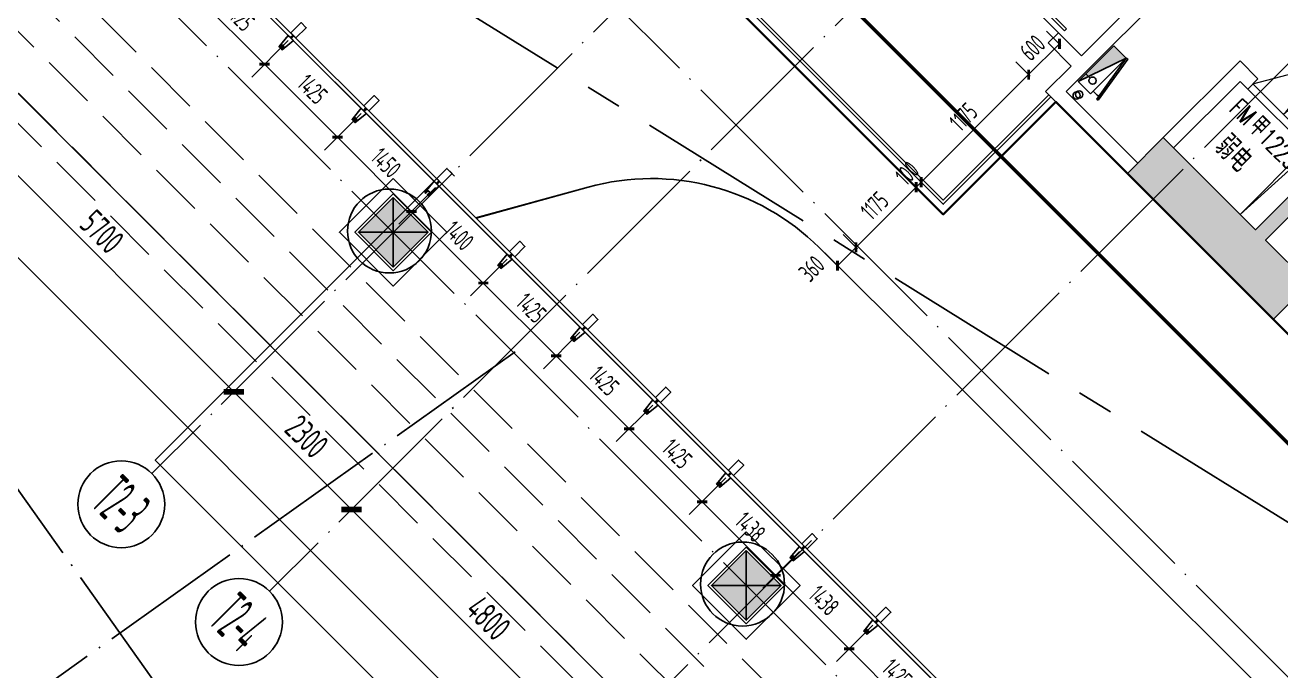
# Model space of a CAD drawing. Extents: x -936 to 12807311, y 101 to 1511157.
# Drawn here: x 12206310 to 12223664, y 1197254 to 1206178 of the extents above; entities that cross this region are included whole.
import ezdxf
from ezdxf.enums import TextEntityAlignment as Align

# ---------------------------------------------------------------- set-up
doc = ezdxf.new("R2010")
doc.units = 0
doc.header["$LTSCALE"] = 1000
doc.header["$MEASUREMENT"] = 0
for name, pattern in [('PX-GLAZ-F2$0$PX-GLAZ-F2$0$DASH', [0.35, 0.25, -0.1]), ('PX-GRID-T2$0$DOTE', [2.42, 2, -0.2, 0.02, -0.2]), ('PX-PLAN-F2-T2$0$CENTERX2', [4, 2.5, -0.5, 0.5, -0.5]), ('PX-PLAN-F2-T2$0$X-01-10-01$0$DASHED', [0.75, 0.5, -0.25]), ('TX-GRID-T2$0$DOTE', [2.42, 2, -0.2, 0.02, -0.2])]:
    doc.linetypes.add(name, pattern=pattern)
for name, color, linetype in [('PX-GLAZ-F2$0$NS-Line-01', 10, 'Continuous'), ('PX-GLAZ-F2$0$PX-GLAZ-F2$0$NSSH-0322', 2, 'Continuous'), ('PX-GLAZ-F2$0$PX-GLAZ-F2$0$PX-GLAZ-F2$0$幕墙线', 104, 'Continuous'), ('PX-GLAZ-F2$0$PX-GLAZ-F2$0$PX-GLAZ-F2$0$平台轮廓', 3, 'Continuous'), ('PX-GRID-T2$0$DOTE', 1, 'Continuous'), ('PX-PLAN-F2-T2$0$0P-FE-FH-V', 3, 'Continuous'), ('PX-PLAN-F2-T2$0$0P-FE-HY（消火栓）', 1, 'Continuous'), ('PX-PLAN-F2-T2$0$HOLE', 2, 'Continuous'), ('PX-PLAN-F2-T2$0$PUB_DIM', 3, 'Continuous'), ('PX-PLAN-F2-T2$0$PUB_TEXT', 7, 'Continuous'), ('PX-PLAN-F2-T2$0$WINDOW', 4, 'Continuous'), ('PX-PLAN-F2-T2$0$X-01-10-01$0$A-SYMB-BUBB', 3, 'PX-PLAN-F2-T2$0$X-01-10-01$0$DASHED'), ('PX-PLAN-F2-T2$0$X-01-10-01$0$A-SYMB-VOID', 35, 'Continuous'), ('TX-CORE-T2-F2$0$T2-COLS-F2$0$0S-COLS-HATCH', 8, 'Continuous'), ('TX-CORE-T2-F2$0$T2-COLS-F2$0$0S-COLS-LINE', 90, 'Continuous'), ('TX-CORE-T2-F2$0$T2-CORE-F1~F3$0$0S-WALL-HATCH', 8, 'Continuous'), ('TX-CORE-T2-F2$0$T2-CORE-F1~F3$0$0S-WALL-LINE', 3, 'Continuous'), ('TX-CORE-T2-F2$0$WALL', 255, 'Continuous'), ('TX-CORE-T2-F2$0$WINDOW_TEXT', 7, 'Continuous'), ('TX-GRID-T2$0$A-SYMB', 4, 'Continuous'), ('TX-GRID-T2$0$DOTE', 1, 'Continuous'), ('TX-GRID-T2$0$PUB_DIM', 3, 'Continuous')]:
    doc.layers.add(name, color=color, linetype=linetype)
doc.layers.add('PX-GLAZ-F2$0$PX-GLAZ-F2$0$PX-GLAZ-F2$0$板边线', color=36, linetype='Continuous', lineweight=30)
doc.layers.add('TX-CORE-T2-F2$0$WINDOW', color=4, linetype='Continuous', lineweight=5)
doc.styles.add('PX-PLAN-F2-T2$0$Standard', font='gbenor.shx', dxfattribs={"bigfont": 'gbcbig.shx'})
doc.styles.add('PX-PLAN-F2-T2$0$XD2008_T3', font='xd-hzs.shx', dxfattribs={"width": 0.7, "bigfont": 'xd-hztxt.shx'})
doc.styles.add('TX-CORE-T2-F2$0$_TCH_WINDOW', font='SIMPLEX', dxfattribs={"height": 3.5, "bigfont": 'GBCBIG'})
doc.styles.add('TX-GRID-T2$0$X-01-GRID-01$0$1600-CD-B1-09-Grid$0$XD2008', font='xd-hzs.shx', dxfattribs={"width": 0.7, "bigfont": 'xd-hztxt.shx'})
doc.styles.add('TX-GRID-T2$0$XD2008_T3', font='xd-hzs.shx', dxfattribs={"width": 0.7, "bigfont": 'xd-hztxt.shx'})
doc.dimstyles.new('PX-PLAN-F2-T2$0$_TCH_ARCH&&100', dxfattribs={"dimtxt": 250, "dimasz": 100, "dimexe": 250, "dimexo": 300, "dimgap": 100, "dimtad": 1, "dimdec": 0, "dimzin": 0, "dimdsep": 46, "dimtxsty": 'PX-PLAN-F2-T2$0$XD2008_T3', "dimblk": 'PX-PLAN-F2-T2$0$_ArchTick', "dimcen": 0.09, "dimclrd": 1, "dimclrt": 4, "dimazin": 2, "dimtfac": 1, "dimtdec": 0, "dimtix": 1, "dimtmove": 2, "dimatfit": 3, "dimfxl": 0, "dimtolj": 1, "dimtzin": 0, "dimarcsym": 0})
doc.dimstyles.new('TX-GRID-T2$0$_TCH_ARCH&&100', dxfattribs={"dimtxt": 350, "dimasz": 200, "dimexe": 250, "dimexo": 300, "dimgap": 100, "dimtad": 1, "dimdec": 0, "dimzin": 0, "dimdsep": 46, "dimtxsty": 'TX-GRID-T2$0$XD2008_T3', "dimblk": 'TX-GRID-T2$0$_ArchTick', "dimcen": 0.09, "dimclrd": 1, "dimclre": 1, "dimclrt": 4, "dimazin": 2, "dimtfac": 1, "dimtdec": 0, "dimtix": 1, "dimtmove": 2, "dimatfit": 3, "dimfxl": 0, "dimtolj": 1, "dimtzin": 0, "dimarcsym": 0})

# ---------------------------------------------------------------- blocks, each defined once
blk = doc.blocks.new('PX-PLAN-F2-T2$0$室内单口消火栓(平面)')
at = {"layer": 'PX-PLAN-F2-T2$0$0P-FE-HY（消火栓）'}
h = blk.add_hatch(color=256, dxfattribs=at)
h.dxf.hatch_style = 1
h.paths.add_polyline_path([(704, 0), (4, 0), (4, 240)])
for p, q in [((4, 0), (4, 240)), ((4, 240), (704, 0)), ((704, 240), (4, 240)), ((704, 0), (704, 240)), ((704, 0), (4, 0)), ((554, 82), (554, 0))]:
    blk.add_line(p, q, dxfattribs=at)
blk.add_lwpolyline([(690, 377), (694, 353), (4, 240), (0, 265)], close=True, dxfattribs=at)
blk.add_circle((554, 132), 50, dxfattribs=at)
blk.add_arc((54, 240), 600, 0.0003, 9.9999, dxfattribs=at)
blk = doc.blocks.new('PX-PLAN-F2-T2$0$A$C77842B79')
at = {"layer": 'PX-PLAN-F2-T2$0$0P-FE-FH-V'}
for centre in [(4297, 33237, -3000), (4329, 33256, 0)]:
    blk.add_circle(centre, 50, dxfattribs=at)
at = {"layer": 'PX-PLAN-F2-T2$0$0P-FE-HY（消火栓）', "rotation": 234.5897209818131}
blk.add_blockref('PX-PLAN-F2-T2$0$室内单口消火栓(平面)', (4694, 34003, 0), dxfattribs=at)
blk = doc.blocks.new('PX-PLAN-F2-T2$0$_ArchTick')
at = {"color": 0, "linetype": 'ByBlock', "const_width": 0.4}
blk.add_lwpolyline([(-0.5, -0.5), (0.5, 0.5)], dxfattribs=at)
blk = doc.blocks.new('*D758')
at = {"layer": 'Defpoints', "color": 0, "transparency": 16777216}
for p in [(12217792, 1203107), (12218026, 1202873), (12217773, 1202619)]:
    blk.add_point(p, dxfattribs=at)
at = {"layer": 'PX-PLAN-F2-T2$0$PUB_DIM', "color": 0, "lineweight": -2, "transparency": 16777216}
for p, q in [((12217814, 1203085), (12217615, 1203284)), ((12217561, 1202831), (12217361, 1203030))]:
    blk.add_line(p, q, dxfattribs=at)
at = {"layer": 'PX-PLAN-F2-T2$0$PUB_DIM', "color": 1, "lineweight": -2, "transparency": 16777216}
blk.add_line((12217538, 1202854), (12217792, 1203107), dxfattribs=at)
at = {"layer": 'PX-PLAN-F2-T2$0$PUB_DIM', "color": 1, "lineweight": -2, "transparency": 16777216, "xscale": 100, "yscale": 100, "zscale": 100}
for p, rotation in [((12217792, 1203107), 45.00024931445734), ((12217538, 1202854), 225.0002493144573)]:
    blk.add_blockref('PX-PLAN-F2-T2$0$_ArchTick', p, dxfattribs=dict(at, rotation=rotation))
at = {"layer": 'PX-PLAN-F2-T2$0$PUB_DIM', "color": 4, "transparency": 16777216, "insert": (12217180, 1202813), "char_height": 250, "attachment_point": 5, "rotation": 45.0002, "style": 'PX-PLAN-F2-T2$0$XD2008_T3'}
blk.add_mtext('\\A1;360', dxfattribs=at)
blk = doc.blocks.new('*D759')
at = {"layer": 'Defpoints', "color": 0, "transparency": 16777216}
for p in [(12218623, 1203938), (12218857, 1203703), (12218026, 1202873)]:
    blk.add_point(p, dxfattribs=at)
at = {"layer": 'PX-PLAN-F2-T2$0$PUB_DIM', "color": 0, "lineweight": -2, "transparency": 16777216}
for p, q in [((12218645, 1203916), (12218446, 1204115)), ((12217814, 1203085), (12217615, 1203284))]:
    blk.add_line(p, q, dxfattribs=at)
at = {"layer": 'PX-PLAN-F2-T2$0$PUB_DIM', "color": 1, "lineweight": -2, "transparency": 16777216}
blk.add_line((12217792, 1203107), (12218623, 1203938), dxfattribs=at)
at = {"layer": 'PX-PLAN-F2-T2$0$PUB_DIM', "color": 1, "lineweight": -2, "transparency": 16777216, "xscale": 100, "yscale": 100, "zscale": 100}
for p, rotation in [((12218623, 1203938), 45.00024931437513), ((12217792, 1203107), 225.0002493143751)]:
    blk.add_blockref('PX-PLAN-F2-T2$0$_ArchTick', p, dxfattribs=dict(at, rotation=rotation))
at = {"layer": 'PX-PLAN-F2-T2$0$PUB_DIM', "color": 4, "transparency": 16777216, "insert": (12218048, 1203682), "char_height": 250, "attachment_point": 5, "rotation": 45.0002, "style": 'PX-PLAN-F2-T2$0$XD2008_T3'}
blk.add_mtext('\\A1;1175', dxfattribs=at)
blk = doc.blocks.new('*D760')
at = {"layer": 'Defpoints', "color": 0, "transparency": 16777216}
for p in [(12218693, 1204009), (12218857, 1203703), (12218928, 1203774)]:
    blk.add_point(p, dxfattribs=at)
at = {"layer": 'PX-PLAN-F2-T2$0$PUB_DIM', "color": 0, "lineweight": -2, "transparency": 16777216}
for p, q in [((12218716, 1203986), (12218517, 1204185)), ((12218645, 1203916), (12218446, 1204115))]:
    blk.add_line(p, q, dxfattribs=at)
at = {"layer": 'PX-PLAN-F2-T2$0$PUB_DIM', "color": 1, "lineweight": -2, "transparency": 16777216}
blk.add_line((12218623, 1203938), (12218693, 1204009), dxfattribs=at)
at = {"layer": 'PX-PLAN-F2-T2$0$PUB_DIM', "color": 1, "lineweight": -2, "transparency": 16777216, "xscale": 100, "yscale": 100, "zscale": 100}
for p, rotation in [((12218623, 1203938), 225.0002493143979), ((12218693, 1204009), 45.00024931439787)]:
    blk.add_blockref('PX-PLAN-F2-T2$0$_ArchTick', p, dxfattribs=dict(at, rotation=rotation))
at = {"layer": 'PX-PLAN-F2-T2$0$PUB_DIM', "color": 4, "transparency": 16777216, "insert": (12218499, 1204132), "char_height": 250, "attachment_point": 5, "rotation": 45.0002, "style": 'PX-PLAN-F2-T2$0$XD2008_T3'}
blk.add_mtext('\\A1;100', dxfattribs=at)
blk = doc.blocks.new('*D761')
at = {"layer": 'Defpoints', "color": 0, "transparency": 16777216}
for p in [(12220178, 1205494), (12220413, 1205259), (12218928, 1203774)]:
    blk.add_point(p, dxfattribs=at)
at = {"layer": 'PX-PLAN-F2-T2$0$PUB_DIM', "color": 0, "lineweight": -2, "transparency": 16777216}
for p, q in [((12220201, 1205471), (12220001, 1205670)), ((12218716, 1203986), (12218517, 1204185))]:
    blk.add_line(p, q, dxfattribs=at)
at = {"layer": 'PX-PLAN-F2-T2$0$PUB_DIM', "color": 1, "lineweight": -2, "transparency": 16777216}
blk.add_line((12218693, 1204009), (12220178, 1205494), dxfattribs=at)
at = {"layer": 'PX-PLAN-F2-T2$0$PUB_DIM', "color": 1, "lineweight": -2, "transparency": 16777216, "xscale": 100, "yscale": 100, "zscale": 100}
for p, rotation in [((12220178, 1205494), 45.00024931437399), ((12218693, 1204009), 225.000249314374)]:
    blk.add_blockref('PX-PLAN-F2-T2$0$_ArchTick', p, dxfattribs=dict(at, rotation=rotation))
at = {"layer": 'PX-PLAN-F2-T2$0$PUB_DIM', "color": 4, "transparency": 16777216, "insert": (12219277, 1204910), "char_height": 250, "attachment_point": 5, "rotation": 45.0002, "style": 'PX-PLAN-F2-T2$0$XD2008_T3'}
blk.add_mtext('\\A1;1175', dxfattribs=at)
blk = doc.blocks.new('*D762')
at = {"layer": 'Defpoints', "color": 0, "transparency": 16777216}
for p in [(12220603, 1205918), (12220837, 1205683), (12220413, 1205259)]:
    blk.add_point(p, dxfattribs=at)
at = {"layer": 'PX-PLAN-F2-T2$0$PUB_DIM', "color": 0, "lineweight": -2, "transparency": 16777216}
for p, q in [((12220625, 1205895), (12220426, 1206095)), ((12220201, 1205471), (12220001, 1205670))]:
    blk.add_line(p, q, dxfattribs=at)
at = {"layer": 'PX-PLAN-F2-T2$0$PUB_DIM', "color": 1, "lineweight": -2, "transparency": 16777216}
blk.add_line((12220178, 1205494), (12220603, 1205918), dxfattribs=at)
at = {"layer": 'PX-PLAN-F2-T2$0$PUB_DIM', "color": 1, "lineweight": -2, "transparency": 16777216, "xscale": 100, "yscale": 100, "zscale": 100}
for p, rotation in [((12220603, 1205918), 45.00024931439501), ((12220178, 1205494), 225.000249314395)]:
    blk.add_blockref('PX-PLAN-F2-T2$0$_ArchTick', p, dxfattribs=dict(at, rotation=rotation))
at = {"layer": 'PX-PLAN-F2-T2$0$PUB_DIM', "color": 4, "transparency": 16777216, "insert": (12220231, 1205865), "char_height": 250, "attachment_point": 5, "rotation": 45.0002, "style": 'PX-PLAN-F2-T2$0$XD2008_T3'}
blk.add_mtext('\\A1;600', dxfattribs=at)
blk = doc.blocks.new('*D1163')
at = {"layer": 'Defpoints', "color": 0, "transparency": 16777216}
for p in [(12209151, 1207185), (12210159, 1206177), (12209618, 1205637)]:
    blk.add_point(p, dxfattribs=at)
at = {"layer": 'PX-PLAN-F2-T2$0$PUB_DIM', "color": 0, "lineweight": -2, "transparency": 16777216}
for p, q in [((12208939, 1206973), (12208434, 1206468)), ((12209947, 1205965), (12209442, 1205460))]:
    blk.add_line(p, q, dxfattribs=at)
at = {"layer": 'PX-PLAN-F2-T2$0$PUB_DIM', "color": 1, "lineweight": -2, "transparency": 16777216}
blk.add_line((12208611, 1206644), (12209618, 1205637), dxfattribs=at)
at = {"layer": 'PX-PLAN-F2-T2$0$PUB_DIM', "color": 1, "lineweight": -2, "transparency": 16777216, "xscale": 100, "yscale": 100, "zscale": 100}
for p, rotation in [((12208611, 1206644), 135.0040591162595), ((12209618, 1205637), 315.0040591162596)]:
    blk.add_blockref('PX-PLAN-F2-T2$0$_ArchTick', p, dxfattribs=dict(at, rotation=rotation))
at = {"layer": 'PX-PLAN-F2-T2$0$PUB_DIM', "color": 4, "transparency": 16777216, "insert": (12209274, 1206300), "char_height": 250, "attachment_point": 5, "rotation": 315.0041, "style": 'PX-PLAN-F2-T2$0$XD2008_T3'}
blk.add_mtext('\\A1;1425', dxfattribs=at)
blk = doc.blocks.new('*D1164')
at = {"layer": 'Defpoints', "color": 0, "transparency": 16777216}
for p in [(12210159, 1206177), (12211167, 1205170), (12210626, 1204629)]:
    blk.add_point(p, dxfattribs=at)
at = {"layer": 'PX-PLAN-F2-T2$0$PUB_DIM', "color": 0, "lineweight": -2, "transparency": 16777216}
for p, q in [((12209947, 1205965), (12209442, 1205460)), ((12210955, 1204958), (12210449, 1204452))]:
    blk.add_line(p, q, dxfattribs=at)
at = {"layer": 'PX-PLAN-F2-T2$0$PUB_DIM', "color": 1, "lineweight": -2, "transparency": 16777216}
blk.add_line((12209618, 1205637), (12210626, 1204629), dxfattribs=at)
at = {"layer": 'PX-PLAN-F2-T2$0$PUB_DIM', "color": 1, "lineweight": -2, "transparency": 16777216, "xscale": 100, "yscale": 100, "zscale": 100}
for p, rotation in [((12209618, 1205637), 135.0040591162565), ((12210626, 1204629), 315.0040591162565)]:
    blk.add_blockref('PX-PLAN-F2-T2$0$_ArchTick', p, dxfattribs=dict(at, rotation=rotation))
at = {"layer": 'PX-PLAN-F2-T2$0$PUB_DIM', "color": 4, "transparency": 16777216, "insert": (12210281, 1205292), "char_height": 250, "attachment_point": 5, "rotation": 315.0041, "style": 'PX-PLAN-F2-T2$0$XD2008_T3'}
blk.add_mtext('\\A1;1425', dxfattribs=at)
blk = doc.blocks.new('*D1165')
at = {"layer": 'Defpoints', "color": 0, "transparency": 16777216}
for p in [(12211167, 1205170), (12212192, 1204145), (12211651, 1203604)]:
    blk.add_point(p, dxfattribs=at)
at = {"layer": 'PX-PLAN-F2-T2$0$PUB_DIM', "color": 0, "lineweight": -2, "transparency": 16777216}
for p, q in [((12210955, 1204958), (12210449, 1204452)), ((12211980, 1203933), (12211475, 1203427))]:
    blk.add_line(p, q, dxfattribs=at)
at = {"layer": 'PX-PLAN-F2-T2$0$PUB_DIM', "color": 1, "lineweight": -2, "transparency": 16777216}
blk.add_line((12210626, 1204629), (12211651, 1203604), dxfattribs=at)
at = {"layer": 'PX-PLAN-F2-T2$0$PUB_DIM', "color": 1, "lineweight": -2, "transparency": 16777216, "xscale": 100, "yscale": 100, "zscale": 100}
for p, rotation in [((12210626, 1204629), 135.0040591162679), ((12211651, 1203604), 315.0040591162679)]:
    blk.add_blockref('PX-PLAN-F2-T2$0$_ArchTick', p, dxfattribs=dict(at, rotation=rotation))
at = {"layer": 'PX-PLAN-F2-T2$0$PUB_DIM', "color": 4, "transparency": 16777216, "insert": (12211298, 1204276), "char_height": 250, "attachment_point": 5, "rotation": 315.0041, "style": 'PX-PLAN-F2-T2$0$XD2008_T3'}
blk.add_mtext('\\A1;1450', dxfattribs=at)
blk = doc.blocks.new('*D1166')
at = {"layer": 'Defpoints', "color": 0, "transparency": 16777216}
for p in [(12212192, 1204145), (12213182, 1203155), (12212642, 1202614)]:
    blk.add_point(p, dxfattribs=at)
at = {"layer": 'PX-PLAN-F2-T2$0$PUB_DIM', "color": 0, "lineweight": -2, "transparency": 16777216}
for p, q in [((12211980, 1203933), (12211475, 1203427)), ((12212970, 1202943), (12212465, 1202437))]:
    blk.add_line(p, q, dxfattribs=at)
at = {"layer": 'PX-PLAN-F2-T2$0$PUB_DIM', "color": 1, "lineweight": -2, "transparency": 16777216}
blk.add_line((12211651, 1203604), (12212642, 1202614), dxfattribs=at)
at = {"layer": 'PX-PLAN-F2-T2$0$PUB_DIM', "color": 1, "lineweight": -2, "transparency": 16777216, "xscale": 100, "yscale": 100, "zscale": 100}
for p, rotation in [((12211651, 1203604), 135.004059116268), ((12212642, 1202614), 315.004059116268)]:
    blk.add_blockref('PX-PLAN-F2-T2$0$_ArchTick', p, dxfattribs=dict(at, rotation=rotation))
at = {"layer": 'PX-PLAN-F2-T2$0$PUB_DIM', "color": 4, "transparency": 16777216, "insert": (12212306, 1203268), "char_height": 250, "attachment_point": 5, "rotation": 315.0041, "style": 'PX-PLAN-F2-T2$0$XD2008_T3'}
blk.add_mtext('\\A1;1400', dxfattribs=at)
blk = doc.blocks.new('*D1167')
at = {"layer": 'Defpoints', "color": 0, "transparency": 16777216}
for p in [(12213182, 1203155), (12214190, 1202147), (12213649, 1201607)]:
    blk.add_point(p, dxfattribs=at)
at = {"layer": 'PX-PLAN-F2-T2$0$PUB_DIM', "color": 0, "lineweight": -2, "transparency": 16777216}
for p, q in [((12212970, 1202943), (12212465, 1202437)), ((12213978, 1201935), (12213473, 1201430))]:
    blk.add_line(p, q, dxfattribs=at)
at = {"layer": 'PX-PLAN-F2-T2$0$PUB_DIM', "color": 1, "lineweight": -2, "transparency": 16777216}
blk.add_line((12212642, 1202614), (12213649, 1201607), dxfattribs=at)
at = {"layer": 'PX-PLAN-F2-T2$0$PUB_DIM', "color": 1, "lineweight": -2, "transparency": 16777216, "xscale": 100, "yscale": 100, "zscale": 100}
for p, rotation in [((12212642, 1202614), 135.0040591162153), ((12213649, 1201607), 315.0040591162153)]:
    blk.add_blockref('PX-PLAN-F2-T2$0$_ArchTick', p, dxfattribs=dict(at, rotation=rotation))
at = {"layer": 'PX-PLAN-F2-T2$0$PUB_DIM', "color": 4, "transparency": 16777216, "insert": (12213305, 1202269), "char_height": 250, "attachment_point": 5, "rotation": 315.0041, "style": 'PX-PLAN-F2-T2$0$XD2008_T3'}
blk.add_mtext('\\A1;1425', dxfattribs=at)
blk = doc.blocks.new('*D1168')
at = {"layer": 'Defpoints', "color": 0, "transparency": 16777216}
for p in [(12214190, 1202147), (12215198, 1201140), (12214657, 1200599)]:
    blk.add_point(p, dxfattribs=at)
at = {"layer": 'PX-PLAN-F2-T2$0$PUB_DIM', "color": 0, "lineweight": -2, "transparency": 16777216}
for p, q in [((12213978, 1201935), (12213473, 1201430)), ((12214985, 1200928), (12214480, 1200422))]:
    blk.add_line(p, q, dxfattribs=at)
at = {"layer": 'PX-PLAN-F2-T2$0$PUB_DIM', "color": 1, "lineweight": -2, "transparency": 16777216}
blk.add_line((12213649, 1201607), (12214657, 1200599), dxfattribs=at)
at = {"layer": 'PX-PLAN-F2-T2$0$PUB_DIM', "color": 1, "lineweight": -2, "transparency": 16777216, "xscale": 100, "yscale": 100, "zscale": 100}
for p, rotation in [((12213649, 1201607), 135.0040591163084), ((12214657, 1200599), 315.0040591163084)]:
    blk.add_blockref('PX-PLAN-F2-T2$0$_ArchTick', p, dxfattribs=dict(at, rotation=rotation))
at = {"layer": 'PX-PLAN-F2-T2$0$PUB_DIM', "color": 4, "transparency": 16777216, "insert": (12214312, 1201262), "char_height": 250, "attachment_point": 5, "rotation": 315.0041, "style": 'PX-PLAN-F2-T2$0$XD2008_T3'}
blk.add_mtext('\\A1;1425', dxfattribs=at)
blk = doc.blocks.new('*D1169')
at = {"layer": 'Defpoints', "color": 0, "transparency": 16777216}
for p in [(12215198, 1201140), (12216205, 1200132), (12215665, 1199591)]:
    blk.add_point(p, dxfattribs=at)
at = {"layer": 'PX-PLAN-F2-T2$0$PUB_DIM', "color": 0, "lineweight": -2, "transparency": 16777216}
for p, q in [((12214985, 1200928), (12214480, 1200422)), ((12215993, 1199920), (12215488, 1199415))]:
    blk.add_line(p, q, dxfattribs=at)
at = {"layer": 'PX-PLAN-F2-T2$0$PUB_DIM', "color": 1, "lineweight": -2, "transparency": 16777216}
blk.add_line((12214657, 1200599), (12215665, 1199591), dxfattribs=at)
at = {"layer": 'PX-PLAN-F2-T2$0$PUB_DIM', "color": 1, "lineweight": -2, "transparency": 16777216, "xscale": 100, "yscale": 100, "zscale": 100}
for p, rotation in [((12214657, 1200599), 135.0040591162474), ((12215665, 1199591), 315.0040591162474)]:
    blk.add_blockref('PX-PLAN-F2-T2$0$_ArchTick', p, dxfattribs=dict(at, rotation=rotation))
at = {"layer": 'PX-PLAN-F2-T2$0$PUB_DIM', "color": 4, "transparency": 16777216, "insert": (12215320, 1200254), "char_height": 250, "attachment_point": 5, "rotation": 315.0041, "style": 'PX-PLAN-F2-T2$0$XD2008_T3'}
blk.add_mtext('\\A1;1425', dxfattribs=at)
blk = doc.blocks.new('*D1170')
at = {"layer": 'Defpoints', "color": 0, "transparency": 16777216}
for p in [(12216205, 1200132), (12217222, 1199116), (12216681, 1198575)]:
    blk.add_point(p, dxfattribs=at)
at = {"layer": 'PX-PLAN-F2-T2$0$PUB_DIM', "color": 0, "lineweight": -2, "transparency": 16777216}
for p, q in [((12215993, 1199920), (12215488, 1199415)), ((12217010, 1198904), (12216504, 1198398))]:
    blk.add_line(p, q, dxfattribs=at)
at = {"layer": 'PX-PLAN-F2-T2$0$PUB_DIM', "color": 1, "lineweight": -2, "transparency": 16777216}
blk.add_line((12215665, 1199591), (12216681, 1198575), dxfattribs=at)
at = {"layer": 'PX-PLAN-F2-T2$0$PUB_DIM', "color": 1, "lineweight": -2, "transparency": 16777216, "xscale": 100, "yscale": 100, "zscale": 100}
for p, rotation in [((12215665, 1199591), 135.0040591162695), ((12216681, 1198575), 315.0040591162694)]:
    blk.add_blockref('PX-PLAN-F2-T2$0$_ArchTick', p, dxfattribs=dict(at, rotation=rotation))
at = {"layer": 'PX-PLAN-F2-T2$0$PUB_DIM', "color": 4, "transparency": 16777216, "insert": (12216332, 1199242), "char_height": 250, "attachment_point": 5, "rotation": 315.0041, "style": 'PX-PLAN-F2-T2$0$XD2008_T3'}
blk.add_mtext('\\A1;1438', dxfattribs=at)
blk = doc.blocks.new('*D1171')
at = {"layer": 'Defpoints', "color": 0, "transparency": 16777216}
for p in [(12217222, 1199116), (12218238, 1198099), (12217698, 1197559)]:
    blk.add_point(p, dxfattribs=at)
at = {"layer": 'PX-PLAN-F2-T2$0$PUB_DIM', "color": 0, "lineweight": -2, "transparency": 16777216}
for p, q in [((12217010, 1198904), (12216504, 1198398)), ((12218026, 1197887), (12217521, 1197382))]:
    blk.add_line(p, q, dxfattribs=at)
at = {"layer": 'PX-PLAN-F2-T2$0$PUB_DIM', "color": 1, "lineweight": -2, "transparency": 16777216}
blk.add_line((12216681, 1198575), (12217698, 1197559), dxfattribs=at)
at = {"layer": 'PX-PLAN-F2-T2$0$PUB_DIM', "color": 1, "lineweight": -2, "transparency": 16777216, "xscale": 100, "yscale": 100, "zscale": 100}
for p, rotation in [((12216681, 1198575), 135.0040591162604), ((12217698, 1197559), 315.0040591162604)]:
    blk.add_blockref('PX-PLAN-F2-T2$0$_ArchTick', p, dxfattribs=dict(at, rotation=rotation))
at = {"layer": 'PX-PLAN-F2-T2$0$PUB_DIM', "color": 4, "transparency": 16777216, "insert": (12217349, 1198226), "char_height": 250, "attachment_point": 5, "rotation": 315.0041, "style": 'PX-PLAN-F2-T2$0$XD2008_T3'}
blk.add_mtext('\\A1;1438', dxfattribs=at)
blk = doc.blocks.new('*D1172')
at = {"layer": 'Defpoints', "color": 0, "transparency": 16777216}
for p in [(12218238, 1198099), (12219246, 1197092), (12218705, 1196551)]:
    blk.add_point(p, dxfattribs=at)
at = {"layer": 'PX-PLAN-F2-T2$0$PUB_DIM', "color": 0, "lineweight": -2, "transparency": 16777216}
for p, q in [((12218026, 1197887), (12217521, 1197382)), ((12219034, 1196880), (12218529, 1196374))]:
    blk.add_line(p, q, dxfattribs=at)
at = {"layer": 'PX-PLAN-F2-T2$0$PUB_DIM', "color": 1, "lineweight": -2, "transparency": 16777216}
blk.add_line((12217698, 1197559), (12218705, 1196551), dxfattribs=at)
at = {"layer": 'PX-PLAN-F2-T2$0$PUB_DIM', "color": 1, "lineweight": -2, "transparency": 16777216, "xscale": 100, "yscale": 100, "zscale": 100}
for p, rotation in [((12217698, 1197559), 135.0040591162514), ((12218705, 1196551), 315.0040591162514)]:
    blk.add_blockref('PX-PLAN-F2-T2$0$_ArchTick', p, dxfattribs=dict(at, rotation=rotation))
at = {"layer": 'PX-PLAN-F2-T2$0$PUB_DIM', "color": 4, "transparency": 16777216, "insert": (12218361, 1197214), "char_height": 250, "attachment_point": 5, "rotation": 315.0041, "style": 'PX-PLAN-F2-T2$0$XD2008_T3'}
blk.add_mtext('\\A1;1425', dxfattribs=at)
blk = doc.blocks.new('TX-CORE-T2-F2$0$T2-CORE-F1~F3')
at = {"layer": 'TX-CORE-T2-F2$0$T2-CORE-F1~F3$0$0S-WALL-HATCH'}
h = blk.add_hatch(color=256, dxfattribs=at)
h.dxf.hatch_style = 1
h.paths.add_polyline_path([(12221544, 1204128), (12223559, 1202112), (12224054, 1202607), (12223453, 1203208), (12224514, 1204269), (12224373, 1204411), (12223312, 1203350), (12222039, 1204623)])
at = {"layer": 'TX-CORE-T2-F2$0$T2-CORE-F1~F3$0$0S-WALL-LINE'}
blk.add_lwpolyline([(12221544, 1204128), (12223559, 1202112), (12224054, 1202607), (12223453, 1203208), (12224514, 1204269), (12224373, 1204411), (12223312, 1203350), (12222039, 1204623)], close=True, dxfattribs=at)
blk = doc.blocks.new('TX-CORE-T2-F2$0$T2-COLS-F2$0$COL-1150')
at = {"layer": 'TX-CORE-T2-F2$0$T2-COLS-F2$0$0S-COLS-HATCH'}
h = blk.add_hatch(color=256, dxfattribs=at)
h.dxf.hatch_style = 1
h.paths.add_polyline_path([(-340, 340), (340, 340), (340, -340), (-340, -340)])
at = {"layer": 'Defpoints'}
for p, q in [((-340, -340), (340, 340)), ((340, -340), (-340, 340))]:
    blk.add_line(p, q, dxfattribs=at)
blk.add_lwpolyline([(-525, 525), (525, 525), (525, -525), (-525, -525)], close=True, dxfattribs=at)
at = {"layer": 'TX-CORE-T2-F2$0$T2-COLS-F2$0$0S-COLS-LINE'}
for points in [[(-375, 375), (375, 375), (375, -375), (-375, -375)], [(-340, 340), (340, 340), (340, -340), (-340, -340)]]:
    blk.add_lwpolyline(points, close=True, dxfattribs=at)
blk = doc.blocks.new('TX-CORE-T2-F2$0$T2-COLS-F2')
at = {"layer": 'TX-CORE-T2-F2$0$T2-COLS-F2$0$0S-COLS-LINE', "rotation": 315.0000766680318}
for p in [(12211397, 1203315), (12216276, 1198435)]:
    blk.add_blockref('TX-CORE-T2-F2$0$T2-COLS-F2$0$COL-1150', p, dxfattribs=at)
blk = doc.blocks.new('TX-CORE-T2-F2$0$$DORLIB2D$00000127')
at = {"color": 0}
for points in [[(-0.533, 0.795), (-0.533, 0.69)], [(-0.033, 0.795), (-0.533, 0.795)], [(-0.033, 0.795), (-0.033, 0.69)], [(0.533, 0.795), (0.033, 0.795)], [(0.033, 0.795), (0.033, 0.69)], [(0.533, 0.795), (0.533, 0.69)], [(-0.033, 0.69), (-0.533, 0.69)], [(0.533, 0.69), (0.033, 0.69)], [(0.5, 0.5), (-0.5, 0.5)]]:
    blk.add_lwpolyline(points, dxfattribs=at)
blk = doc.blocks.new('TX-CORE-T2-F2$0$$DorLib2D$00000231')
at = {"color": 0}
for p, q in [((-0.5, 0), (-0.25, 0.433)), ((0.5, 0), (0.25, 0.433))]:
    blk.add_line(p, q, dxfattribs=at)
for centre, start, end in [((-0.5, 0), 0, 60), ((0.5, 0), 120, 180)]:
    blk.add_arc(centre, 0.5, start, end, dxfattribs=at)
blk = doc.blocks.new('TX-CORE-T2-F2')
at = {"layer": 'TX-CORE-T2-F2$0$WALL'}
for p, q in [((12222463, 1207310), (12220908, 1205754)), ((12222746, 1207310), (12220978, 1205542)), ((12220589, 1206072), (12220448, 1205931)), ((12220589, 1206072), (12220908, 1205754)), ((12220448, 1205931), (12220766, 1205613)), ((12220766, 1205613), (12220413, 1205259)), ((12220978, 1205542), (12220696, 1205259)), ((12223100, 1205683), (12222039, 1204623)), ((12223347, 1205436), (12223100, 1205683)), ((12223100, 1205401), (12222180, 1204481)), ((12223100, 1205401), (12223206, 1205294)), ((12223206, 1205294), (12223347, 1205436)), ((12220413, 1205259), (12221544, 1204128)), ((12220696, 1205259), (12221686, 1204269)), ((12222180, 1204481), (12222039, 1204623)), ((12221686, 1204269), (12221544, 1204128)), ((12223701, 1202254), (12223559, 1202112)), ((12223559, 1202112), (12224726, 1200946))]:
    blk.add_line(p, q, dxfattribs=at)
at = {"layer": 'TX-CORE-T2-F2$0$WINDOW'}
for p, q in [((12223277, 1205365), (12224125, 1204517)), ((12223206, 1205294), (12224054, 1204446))]:
    blk.add_line(p, q, dxfattribs=at)
for name in ['TX-CORE-T2-F2$0$T2-COLS-F2', 'TX-CORE-T2-F2$0$T2-CORE-F1~F3']:
    blk.add_blockref(name, (0, 0))
for name, p, xscale, yscale, zscale, rotation in [('TX-CORE-T2-F2$0$$DORLIB2D$00000127', (12220024, 1206355), 1199.999999999999, 400, -1200, 315.0000772067719), ('TX-CORE-T2-F2$0$$DorLib2D$00000231', (12223701, 1204941), 1200, 1200, 200, 315.0000772066186)]:
    blk.add_blockref(name, p, dxfattribs=dict(at, xscale=xscale, yscale=yscale, zscale=zscale, rotation=rotation))
at = {"layer": 'TX-CORE-T2-F2$0$WINDOW_TEXT', "style": 'TX-CORE-T2-F2$0$_TCH_WINDOW', "width": 0.705882}
for s, p in [('FM', (12222933, 1205001)), ('1223', (12223337, 1204598))]:
    blk.add_text(s, height=255, rotation=315.0001, dxfattribs=at).set_placement(p)
at = {"layer": 'TX-CORE-T2-F2$0$WINDOW_TEXT', "style": 'TX-CORE-T2-F2$0$_TCH_WINDOW'}
blk.add_text('甲', height=289, rotation=315.0001, dxfattribs=at).set_placement((12223188, 1204747))
blk = doc.blocks.new('PX-GLAZ-F2$0$PX-GLAZ-F1$0$fin')
at = {"layer": 'PX-GLAZ-F2$0$NS-Line-01', "color": 2}
for points in [[(12300750, 1167638), (12300750, 1167838), (12300850, 1167838), (12300850, 1167638), (12300750, 1167638)], [(12300800, 1167588), (12300750, 1167588)], [(12300850, 1167588), (12300830, 1167388), (12300815, 1167388), (12300815, 1167438), (12300785, 1167438), (12300785, 1167388), (12300770, 1167388), (12300750, 1167588)], [(12300792, 1167638), (12300792, 1167588)], [(12300800, 1167588), (12300850, 1167588)], [(12300808, 1167638), (12300808, 1167588)]]:
    blk.add_lwpolyline(points, dxfattribs=at)
blk = doc.blocks.new('PX-GLAZ-F2')
at = {"layer": 'PX-GLAZ-F2$0$NS-Line-01', "color": 4, "elevation": 0}
for points in [[(12226071.2, 1193982.7), (12224744.7, 1192656.1, -0.4142136), (12223330.5, 1192656), (12206340.1, 1209644)], [(12226035.8, 1194018.1), (12224709.3, 1192691.4, -0.4142136), (12223365.8, 1192691.3), (12206375.4, 1209679.3)]]:
    blk.add_lwpolyline(points, format="xyb", dxfattribs=at)
at = {"layer": 'PX-GLAZ-F2$0$NS-Line-01', "color": 2}
for centre in [(12211345.1, 1203332.8), (12216224.5, 1198454.2, 0)]:
    blk.add_circle(centre, 580, dxfattribs=at)
at = {"layer": 'PX-GLAZ-F2$0$PX-GLAZ-F2$0$NSSH-0322', "linetype": 'PX-GLAZ-F2$0$PX-GLAZ-F2$0$DASH', "ltscale": 3}
for points in [[(12211797.2, 1224099.7), (12203053.7, 1217866, 0.4637226), (12202294.2, 1208737.8), (12223222.2, 1187809.9)], [(12211603.7, 1223593.3), (12203227.9, 1217621.7, 0.4637226), (12202506.3, 1208950), (12223323, 1188122.9)], [(12211870.6, 1223046.7), (12203576.2, 1217133.1, 0.4637226), (12202930.6, 1209374.2), (12223641.4, 1188653.4)], [(12212069.8, 1222574.7), (12203866.5, 1216726, 0.4637226), (12203284.2, 1209727.8), (12223995, 1189006.9)], [(12212259.2, 1222157), (12204127.7, 1216359.6, 0.4637226), (12203602.4, 1210046), (12224313.2, 1189325.1)]]:
    blk.add_lwpolyline(points, format="xyb", dxfattribs=at)
at = {"layer": 'PX-GLAZ-F2$0$PX-GLAZ-F2$0$NSSH-0322', "linetype": 'Continuous', "ltscale": 3}
for points in [[(12212243.7, 1204090.2), (12212137.6, 1204196.3), (12208109.3, 1200168), (12220413.4, 1187864), (12226299.3, 1193751.6)], [(12226157.6, 1194246.2), (12226157.6, 1194246.2), (12218767.1, 1201636.7)]]:
    blk.add_lwpolyline(points, dxfattribs=at)
at = {"layer": 'PX-GLAZ-F2$0$PX-GLAZ-F2$0$NSSH-0322', "color": 2, "elevation": 40.6}
blk.add_lwpolyline([(12212539.7, 1203515.9), (12214091.8, 1203940.6, -0.2679379), (12217285.2, 1203103), (12218766, 1201637.8)], format="xyb", dxfattribs=at)
at = {"layer": 'PX-GLAZ-F2$0$PX-GLAZ-F2$0$NSSH-0322', "linetype": 'Continuous', "ltscale": 3, "elevation": 40.6}
blk.add_lwpolyline([(12212544.1, 1203511.5), (12214091.8, 1203940.6, -0.2679379), (12217285.2, 1203103), (12218766, 1201637.8)], format="xyb", dxfattribs=at)
at = {"layer": 'PX-GLAZ-F2$0$PX-GLAZ-F2$0$PX-GLAZ-F2$0$幕墙线'}
for points in [[(12206541.3, 1209442.8), (12223330.5, 1192656, 0.4142136), (12224744.7, 1192656.1)], [(12213217.1, 1220813.5), (12206913.4, 1216319.3, 0.4637226), (12206356.5, 1209625.3), (12223327.7, 1192653.2)]]:
    blk.add_lwpolyline(points, format="xyb", dxfattribs=at)
at = {"layer": 'PX-GLAZ-F2$0$PX-GLAZ-F2$0$PX-GLAZ-F2$0$平台轮廓', "ltscale": 100}
blk.add_lwpolyline([(12223916.1, 1187529.8), (12203144.4, 1208301.5, -0.4640598), (12203909.3, 1217433.5), (12229027.6, 1235299.7, -0.1984044), (12234980, 1236671.7), (12237695.8, 1236218.9), (12238094.7, 1238583.6)], format="xyb", dxfattribs=at)
at = {"layer": 'PX-GLAZ-F2$0$PX-GLAZ-F2$0$PX-GLAZ-F2$0$板边线', "color": 30}
blk.add_lwpolyline([(12259901, 1183919.5), (12261231.5, 1191806, 0.2872721), (12259405.2, 1196219.8), (12252901.9, 1200852.5), (12251188.4, 1202065.5, -0.045377), (12248698.6, 1204191.4, -0.0429609), (12247327.8, 1205860.8, -0.0525608), (12245550.4, 1209140.6), (12247664.3, 1210656.7), (12245455.7, 1222643.2, 0.1094446), (12244250.5, 1225491.9), (12240656.7, 1230544.5, 0.4144401), (12229983.3, 1232337.3), (12208835.9, 1217260.1), (12215250.8, 1210845.2), (12213483.1, 1209077.4), (12218998.5, 1203562), (12220554.2, 1205117.7), (12230648.1, 1195023.7), (12228467.1, 1192842.7)], format="xyb", dxfattribs=at)
at = {"layer": 'PX-GLAZ-F2$0$NS-Line-01', "color": 2, "rotation": 315.0023038001827}
for p in [(2686077.5, 9077987.6), (2687085.2, 9076980.1), (2688092.9, 9075972.5), (2689100.6, 9074965), (2690108.6, 9073957.7), (2691116, 9072949.8), (2692124, 9071942.5), (2693140.5, 9070926.1), (2694156.7, 9069909.4, 0)]:
    blk.add_blockref('PX-GLAZ-F2$0$PX-GLAZ-F1$0$fin', p, dxfattribs=at)
blk = doc.blocks.new('PX-GRID-T2')
at = {"layer": 'PX-GRID-T2$0$DOTE', "linetype": 'PX-GRID-T2$0$DOTE'}
for p, q in [((12218052.4, 1183109.1), (12189708.9, 1222957.2)), ((12213083.5, 1201663.7), (12201760.8, 1193610))]:
    blk.add_line(p, q, dxfattribs=at)
blk = doc.blocks.new('TX-GRID-T2$0$X-01-GRID-01$0$1600-CD-B1-09-Grid$0$ECADI-TAG-GRID')
at = {"color": 13}
blk.add_circle((0, 0), 6, dxfattribs=at)
at = {"style": 'TX-GRID-T2$0$X-01-GRID-01$0$1600-CD-B1-09-Grid$0$XD2008', "width": 0.4}
blk.add_attdef('GRID', text='', height=6.25, dxfattribs=at).set_placement((0, 0), align=Align.MIDDLE)
blk = doc.blocks.new('TX-GRID-T2$0$_ArchTick')
at = {"color": 0, "linetype": 'ByBlock', "const_width": 0.4}
blk.add_lwpolyline([(-0.5, -0.5), (0.5, 0.5)], dxfattribs=at)
blk = doc.blocks.new('*D2309')
at = {"layer": 'Defpoints', "color": 0, "transparency": 16777216}
for p in [(12205729, 1205708), (12209760, 1201678), (12209194, 1201112)]:
    blk.add_point(p, dxfattribs=at)
at = {"layer": 'TX-GRID-T2$0$PUB_DIM', "color": 1, "lineweight": -2, "transparency": 16777216}
for p, q in [((12205517, 1205496), (12204987, 1204966)), ((12205164, 1205143), (12209194, 1201112)), ((12209548, 1201466), (12209018, 1200935))]:
    blk.add_line(p, q, dxfattribs=at)
at = {"layer": 'TX-GRID-T2$0$PUB_DIM', "color": 1, "lineweight": -2, "transparency": 16777216, "xscale": 200, "yscale": 200, "zscale": 200}
for p, rotation in [((12205164, 1205143), 135.0000789406804), ((12209194, 1201112), 315.0000789406805)]:
    blk.add_blockref('TX-GRID-T2$0$_ArchTick', p, dxfattribs=dict(at, rotation=rotation))
at = {"layer": 'TX-GRID-T2$0$PUB_DIM', "color": 4, "transparency": 16777216, "insert": (12207373, 1203322), "char_height": 350, "attachment_point": 5, "rotation": 315.0001, "style": 'TX-GRID-T2$0$XD2008_T3'}
blk.add_mtext('\\A1;5700', dxfattribs=at)
blk = doc.blocks.new('*D2310')
at = {"layer": 'Defpoints', "color": 0, "transparency": 16777216}
for p in [(12209760, 1201678), (12211386, 1200051), (12210821, 1199486)]:
    blk.add_point(p, dxfattribs=at)
at = {"layer": 'TX-GRID-T2$0$PUB_DIM', "color": 1, "lineweight": -2, "transparency": 16777216}
for p, q in [((12209548, 1201466), (12209018, 1200935)), ((12209194, 1201112), (12210821, 1199486)), ((12211174, 1199839), (12210644, 1199309))]:
    blk.add_line(p, q, dxfattribs=at)
at = {"layer": 'TX-GRID-T2$0$PUB_DIM', "color": 1, "lineweight": -2, "transparency": 16777216, "xscale": 200, "yscale": 200, "zscale": 200}
for p, rotation in [((12209194, 1201112), 135.0000789406843), ((12210821, 1199486), 315.0000789406843)]:
    blk.add_blockref('TX-GRID-T2$0$_ArchTick', p, dxfattribs=dict(at, rotation=rotation))
at = {"layer": 'TX-GRID-T2$0$PUB_DIM', "color": 4, "transparency": 16777216, "insert": (12210202, 1200493), "char_height": 350, "attachment_point": 5, "rotation": 315.0001, "style": 'TX-GRID-T2$0$XD2008_T3'}
blk.add_mtext('\\A1;2300', dxfattribs=at)
blk = doc.blocks.new('*D2311')
at = {"layer": 'Defpoints', "color": 0, "transparency": 16777216}
for p in [(12211386, 1200051), (12214780, 1196657), (12214215, 1196092)]:
    blk.add_point(p, dxfattribs=at)
at = {"layer": 'TX-GRID-T2$0$PUB_DIM', "color": 1, "lineweight": -2, "transparency": 16777216}
for p, q in [((12211174, 1199839), (12210644, 1199309)), ((12210821, 1199486), (12214215, 1196092)), ((12214568, 1196445), (12214038, 1195915))]:
    blk.add_line(p, q, dxfattribs=at)
at = {"layer": 'TX-GRID-T2$0$PUB_DIM', "color": 1, "lineweight": -2, "transparency": 16777216, "xscale": 200, "yscale": 200, "zscale": 200}
for p, rotation in [((12210821, 1199486), 135.0000789406825), ((12214215, 1196092), 315.0000789406825)]:
    blk.add_blockref('TX-GRID-T2$0$_ArchTick', p, dxfattribs=dict(at, rotation=rotation))
at = {"layer": 'TX-GRID-T2$0$PUB_DIM', "color": 4, "transparency": 16777216, "insert": (12212712, 1197983), "char_height": 350, "attachment_point": 5, "rotation": 315.0001, "style": 'TX-GRID-T2$0$XD2008_T3'}
blk.add_mtext('\\A1;4800', dxfattribs=at)
blk = doc.blocks.new('*D2324')
at = {"layer": 'Defpoints', "color": 0, "transparency": 16777216}
for p in [(12201462, 1208937), (12226388, 1184011), (12225776, 1183399)]:
    blk.add_point(p, dxfattribs=at)
at = {"layer": 'TX-GRID-T2$0$PUB_DIM', "color": 1, "lineweight": -2, "transparency": 16777216}
for p, q in [((12201250, 1208724), (12200674, 1208148)), ((12200850, 1208325), (12225776, 1183399)), ((12226176, 1183799), (12225599, 1183222))]:
    blk.add_line(p, q, dxfattribs=at)
at = {"layer": 'TX-GRID-T2$0$PUB_DIM', "color": 1, "lineweight": -2, "transparency": 16777216, "xscale": 200, "yscale": 200, "zscale": 200}
for p, rotation in [((12200850, 1208325), 135.0000787177677), ((12225776, 1183399), 315.0000787177677)]:
    blk.add_blockref('TX-GRID-T2$0$_ArchTick', p, dxfattribs=dict(at, rotation=rotation))
at = {"layer": 'TX-GRID-T2$0$PUB_DIM', "color": 4, "transparency": 16777216, "insert": (12213508, 1196056), "char_height": 350, "attachment_point": 5, "rotation": 315.0001, "style": 'TX-GRID-T2$0$XD2008_T3'}
blk.add_mtext('\\A1;35250', dxfattribs=at)
blk = doc.blocks.new('PX-PLAN-F2-T2')
at = {"layer": 'PX-PLAN-F2-T2$0$HOLE', "elevation": 0}
blk.add_lwpolyline([(12208835.924, 1217260.109), (12215250.837, 1210845.213), (12213483.073, 1209077.444), (12218998.513, 1203562.019), (12220554.151, 1205117.658)], dxfattribs=at)
at = {"layer": 'PX-PLAN-F2-T2$0$HOLE'}
blk.add_lwpolyline([(12223311.864, 1203349.893), (12224231.101, 1204269.133), (12224018.969, 1204481.264), (12223099.731, 1203562.024)], close=True, dxfattribs=at)
at = {"layer": 'PX-PLAN-F2-T2$0$WINDOW', "elevation": 0}
for points in [[(12208951.508, 1217342.516), (12215448.827, 1210845.214), (12213681.062, 1209077.444), (12218998.513, 1203760.008), (12220455.156, 1205216.653)], [(12208918.484, 1217318.971), (12215392.258, 1210845.214), (12213624.494, 1209077.444), (12218998.513, 1203703.44), (12220483.44, 1205188.369)]]:
    blk.add_lwpolyline(points, dxfattribs=at)
at = {"layer": 'PX-PLAN-F2-T2$0$X-01-10-01$0$A-SYMB-BUBB', "const_width": 50}
blk.add_lwpolyline([(12222725.142, 1218362.216, -0.414213562), (12224139.355, 1218362.222), (12237375.083, 1205126.61, -0.414213562), (12237375.089, 1203712.396), (12229619.1, 1195956.34, -0.414213562), (12228204.887, 1195956.334), (12214969.159, 1209191.946, -0.414213562), (12214969.153, 1210606.16)], format="xyb", close=True, dxfattribs=at)
at = {"layer": 'PX-PLAN-F2-T2$0$X-01-10-01$0$A-SYMB-VOID', "linetype": 'PX-PLAN-F2-T2$0$CENTERX2'}
blk.add_lwpolyline([(12230648.112, 1195023.724), (12209211.422, 1208355.001), (12208835.924, 1217260.109)], dxfattribs=at)
at = {"layer": 'PX-PLAN-F2-T2$0$X-01-10-01$0$A-SYMB-VOID'}
blk.add_lwpolyline([(12224231.101, 1204269.133), (12224014.6, 1204386.34), (12223099.736, 1203562.028)], dxfattribs=at)
at = {"layer": 'PX-PLAN-F2-T2$0$0P-FE-HY（消火栓）', "rotation": 350.4236160085533}
blk.add_blockref('PX-PLAN-F2-T2$0$A$C77842B79', (12211074.739, 1173147.489, 0), dxfattribs=at)
at = {"layer": 'PX-PLAN-F2-T2$0$PUB_TEXT', "color": 4, "style": 'PX-PLAN-F2-T2$0$Standard'}
blk.add_text('弱电', height=337.5887, rotation=315, dxfattribs=at).set_placement((12222720.714, 1204464.831))
at = {"layer": 'PX-PLAN-F2-T2$0$PUB_DIM'}
for base, p1, p2, angle, picture, middle, turn in [((12209618.485, 1205636.776), (12209151.395, 1207185), (12210159.085, 1206177.453), 315.0040591, '*D1163', (12209273.727, 1206299.66), 315.0040591), ((12210626.192, 1204629.212), (12210159.085, 1206177.453), (12211166.792, 1205169.888), 315.0040591, '*D1164', (12210281.426, 1205292.104), 315.0040591), ((12220602.512, 1205917.815), (12220412.728, 1205259.081), (12220836.986, 1205683.343), 45.0002493, '*D762', (12220231.283, 1205864.783), 45.0002493), ((12211651.497, 1203604.052), (12211166.792, 1205169.888), (12212192.097, 1204144.728), 315.0040591, '*D1165', (12211297.932, 1204275.742), 315.0040591), ((12218693.332, 1204008.619), (12218857.097, 1203703.435), (12218927.807, 1203774.146), 45.0002493, '*D760', (12218498.877, 1204132.362), 45.0002493), ((12212641.589, 1202614.1), (12212192.097, 1204144.728), (12213182.189, 1203154.777), 315.0040591, '*D1166', (12212305.631, 1203268.186), 315.0040591), ((12218622.622, 1203937.908), (12218026.287, 1202872.618), (12218857.097, 1203703.435), 45.0002493, '*D759', (12218048.117, 1203681.598), 45.0002493), ((12213649.287, 1201606.544), (12213182.189, 1203154.777), (12214189.887, 1202147.221), 315.0040591, '*D1167', (12213304.526, 1202269.433), 315.0040591), ((12214656.986, 1200598.989), (12214189.887, 1202147.221), (12215197.586, 1201139.665), 315.0040591, '*D1168', (12214312.224, 1201261.877), 315.0040591), ((12215664.685, 1199591.433), (12215197.586, 1201139.665), (12216205.285, 1200132.11), 315.0040591, '*D1169', (12215319.923, 1200254.321), 315.0040591), ((12216681.223, 1198575.038), (12216205.285, 1200132.11), (12217221.823, 1199115.715), 315.0040591, '*D1170', (12216332.042, 1199242.346), 315.0040591), ((12217697.762, 1197558.643), (12217221.823, 1199115.715), (12218238.362, 1198099.32), 315.0040591, '*D1171', (12217348.581, 1198225.951), 315.0040591), ((12218705.461, 1196551.088), (12218238.362, 1198099.32), (12219246.061, 1197091.764), 315.0040591, '*D1172', (12218360.699, 1197213.976), 315.0040591)]:
    dim = blk.add_linear_dim(base=base, p1=p1, p2=p2, angle=angle, dimstyle='PX-PLAN-F2-T2$0$_TCH_ARCH&&100', override={"dimgap": 0}, dxfattribs=at)
    dim.commit()
    dim.dimension.update_dxf_attribs({"geometry": picture, "text_midpoint": middle, "dimtype": 161, "text_rotation": turn})
dim = blk.add_linear_dim(base=(12220178.253, 1205493.553), p1=(12218927.807, 1203774.146), p2=(12220412.728, 1205259.081), angle=45.0002493, text='1175', dimstyle='PX-PLAN-F2-T2$0$_TCH_ARCH&&100', override={"dimgap": 0}, dxfattribs=at)
dim.commit()
dim.dimension.update_dxf_attribs({"geometry": '*D761', "text_midpoint": (12219276.693, 1204910.185), "dimtype": 161, "text_rotation": 45.0002493})
dim = blk.add_linear_dim(base=(12217791.812, 1203107.091), p1=(12217772.751, 1202619.08), p2=(12218026.287, 1202872.618), angle=45.0002493, text='360', dimstyle='PX-PLAN-F2-T2$0$_TCH_ARCH&&100', dxfattribs=at)
dim.commit()
dim.dimension.update_dxf_attribs({"geometry": '*D758', "text_midpoint": (12217179.963, 1202813.437), "dimtype": 161})
blk = doc.blocks.new('TX-GRID-T2')
at = {"layer": 'TX-GRID-T2$0$DOTE', "linetype": 'TX-GRID-T2$0$DOTE'}
for p, q in [((12232691.5, 1224609), (12208063.1, 1199980.5)), ((12234317.9, 1222982.6), (12209689.5, 1198354.2)), ((12237712, 1219588.5), (12213083.6, 1194960.1)), ((12203670.1, 1217264), (12234617.6, 1186316.6)), ((12200558.8, 1214152.8), (12231506.3, 1183205.4))]:
    blk.add_line(p, q, dxfattribs=at)
at = {"layer": 'TX-GRID-T2$0$A-SYMB', "xscale": 99.99999999999996, "yscale": 99.99999999999996, "zscale": 99.99999999999996, "rotation": 315}
for p, values in [((12207638.9, 1199556.3, 0), {'GRID': 'T2-3'}), ((12209265.2, 1197929.9, 0), {'GRID': 'T2-4'})]:
    blk.add_blockref('TX-GRID-T2$0$X-01-GRID-01$0$1600-CD-B1-09-Grid$0$ECADI-TAG-GRID', p, dxfattribs=at).add_auto_attribs(values)
at = {"layer": 'TX-GRID-T2$0$PUB_DIM'}
for base, p1, p2, picture, middle in [((12225776.2, 1183398.9), (12201462.4, 1208936.6), (12226388.2, 1184010.9), '*D2324', (12213507.8, 1196056.2)), ((12209194.3, 1201112.1), (12205729.5, 1205708.3), (12209760, 1201677.8), '*D2309', (12207373.5, 1203321.8)), ((12210820.6, 1199485.8), (12209760, 1201677.8), (12211386.3, 1200051.5), '*D2310', (12210201.9, 1200493.4)), ((12214214.8, 1196091.7), (12211386.3, 1200051.5), (12214780.4, 1196657.4), '*D2311', (12212712.2, 1197983.2))]:
    dim = blk.add_linear_dim(base=base, p1=p1, p2=p2, angle=315.00008, dimstyle='TX-GRID-T2$0$_TCH_ARCH&&100', override={"dimgap": 0}, dxfattribs=at)
    dim.commit()
    dim.dimension.update_dxf_attribs({"geometry": picture, "text_midpoint": middle, "dimtype": 161, "text_rotation": 315.00008})

msp = doc.modelspace()

# ---------------------------------------------------------------- block references
for name in ['TX-CORE-T2-F2', 'PX-PLAN-F2-T2', 'PX-GRID-T2', 'PX-GLAZ-F2', 'TX-GRID-T2']:
    msp.add_blockref(name, (0, 0))

doc.saveas('drawing.dxf')
